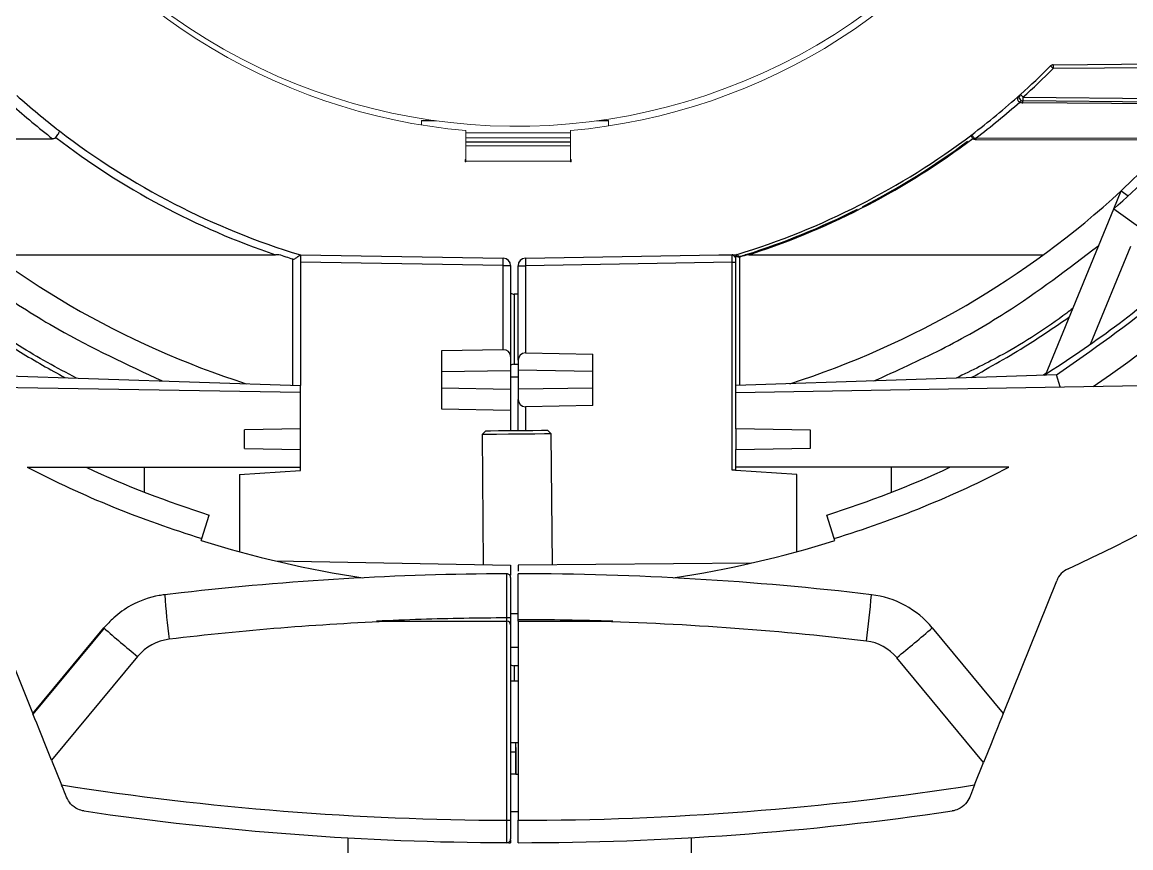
# Model space of a CAD drawing. Extents: x 12.3 to 108.7, y 1.1 to 80.4.
# Drawn here: x 46.417 to 49.386, y 29.176 to 31.386 of the extents above; entities that cross this region are included whole.
import ezdxf

# ---------------------------------------------------------------- set-up
doc = ezdxf.new("R2010")
doc.units = 0
doc.header["$MEASUREMENT"] = 0
doc.linetypes.add('SLD-Solid', pattern=[0])
doc.layers.add('OBJECT', color=7, linetype='CONTINUOUS')

msp = doc.modelspace()

# ---------------------------------------------------------------- linework, layer by layer
at = {"layer": 'OBJECT'}
for p, q in [((49.1777, 31.2719), (49.6663, 31.2761)), ((49.6588, 31.2661), (49.1777, 31.2619)), ((49.0971, 31.1852), (49.5925, 31.1809)), ((49.5817, 31.171), (49.0971, 31.1752)), ((49.5777, 31.166), (49.0971, 31.1702)), ((45.9941, 31.0728), (46.4987, 31.074)), ((48.9717, 31.0764), (49.4983, 31.0751)), ((49.4934, 31.0701), (48.9717, 31.0714)), ((49.3401, 30.886), (49.3601, 30.9344)), ((49.3601, 30.9344), (49.3791, 30.9211)), ((49.157, 30.4411), (49.3401, 30.886)), ((49.3401, 30.886), (49.4191, 30.8298)), ((49.2778, 30.5242), (49.3859, 30.7869)), ((46.3382, 30.7635), (47.0954, 30.7635)), ((47.1046, 30.7635), (47.0954, 30.7635)), ((47.1621, 30.7635), (47.1621, 30.7637)), ((47.1621, 30.7637), (47.7054, 30.7543)), ((47.1621, 30.7635), (47.1621, 30.7632)), ((47.1621, 30.7632), (47.1621, 30.4132)), ((47.7647, 30.7539), (48.2826, 30.763)), ((48.3281, 30.7635), (48.3304, 30.7636)), ((48.3281, 30.7595), (48.3281, 30.7595)), ((48.3281, 30.4132), (48.3281, 30.7595)), ((48.338, 30.7573), (48.338, 30.4136)), ((48.3628, 30.7635), (49.152, 30.7635)), ((47.1422, 30.414), (47.1422, 30.7514)), ((47.7052, 30.7343), (47.1621, 30.7437)), ((47.7052, 30.5092), (47.7052, 30.7343)), ((47.7052, 30.7343), (47.7251, 30.7343)), ((47.7251, 30.7343), (47.7251, 30.4912)), ((47.7451, 30.7339), (47.7649, 30.7339)), ((47.7451, 30.481), (47.7451, 30.7339)), ((48.3182, 30.7436), (47.7649, 30.7339)), ((47.7649, 30.7339), (47.7649, 30.5005)), ((48.3182, 30.7436), (48.3281, 30.7436)), ((48.3182, 30.1869), (48.3182, 30.7436)), ((47.7451, 30.6577), (47.7347, 30.6578)), ((47.7347, 30.6578), (47.7347, 30.4702)), ((47.7052, 30.5092), (47.5401, 30.5066)), ((47.5401, 30.5066), (47.5401, 30.3507)), ((47.7251, 30.4912), (47.7251, 30.4537)), ((47.7649, 30.5005), (47.9451, 30.4977)), ((47.9451, 30.3596), (47.9451, 30.4977)), ((47.7347, 30.4702), (47.7451, 30.4704)), ((47.7451, 30.481), (47.7451, 30.4541)), ((46.3033, 30.4421), (47.1621, 30.4132)), ((46.3033, 30.4421), (47.1621, 30.4133)), ((47.5401, 30.4505), (47.7251, 30.4537)), ((47.7251, 30.4537), (47.7251, 30.4035)), ((47.7251, 30.437), (47.7451, 30.4369)), ((47.9451, 30.4506), (47.7451, 30.4541)), ((47.7451, 30.4541), (47.7451, 30.4032)), ((49.1868, 30.4421), (48.3281, 30.4132)), ((49.1587, 30.4452), (49.152, 30.4409)), ((49.197, 30.4095), (49.1868, 30.4421)), ((47.1621, 30.3944), (46.0749, 30.4133)), ((47.1621, 30.4133), (47.1621, 30.4132)), ((47.1621, 30.3944), (47.1621, 30.4132)), ((47.5401, 30.4068), (47.7251, 30.4035)), ((47.7251, 30.4035), (47.7251, 30.3478)), ((47.9451, 30.4067), (47.7451, 30.4032)), ((47.7451, 30.4032), (47.7451, 30.3762)), ((48.3281, 30.3944), (49.4153, 30.4133)), ((48.3281, 30.3944), (48.3281, 30.4132)), ((47.1621, 30.2974), (47.1621, 30.3944)), ((47.7451, 30.2929), (47.7451, 30.3762)), ((48.3281, 30.297), (48.3281, 30.3944)), ((47.5401, 30.3507), (47.7251, 30.3478)), ((47.7251, 30.3478), (47.7251, 30.2928)), ((47.9451, 30.3596), (47.7649, 30.3567)), ((47.7649, 30.3567), (47.7649, 30.2931)), ((47.1621, 30.2974), (47.0121, 30.2947)), ((47.0121, 30.2448), (47.0121, 30.2947)), ((47.1621, 30.2422), (47.1621, 30.2974)), ((47.6588, 30.2922), (47.6489, 30.2821)), ((47.6489, 30.2821), (47.6519, 29.934)), ((47.8339, 30.2837), (47.8238, 30.2936)), ((47.8369, 29.9332), (47.8339, 30.2837)), ((48.5281, 30.2935), (48.3281, 30.297)), ((48.3281, 30.297), (48.3281, 30.2418)), ((48.5281, 30.2453), (48.5281, 30.2935)), ((47.0121, 30.2448), (47.1621, 30.2422)), ((47.1621, 30.1944), (47.1621, 30.2422)), ((48.3281, 30.2418), (48.5281, 30.2453)), ((48.3281, 30.1944), (48.3281, 30.2418)), ((46.4308, 30.1944), (47.1621, 30.1944)), ((46.7451, 30.1276), (46.7451, 30.1944)), ((47.1621, 30.1862), (47.1621, 30.1944)), ((49.0594, 30.1944), (48.3281, 30.1944)), ((48.3281, 30.1862), (48.3281, 30.1944)), ((48.7451, 30.1276), (48.7451, 30.1944)), ((46.9991, 30.1754), (47.1621, 30.1862)), ((46.9991, 30.1754), (46.9991, 29.9683)), ((48.4911, 30.1754), (48.3281, 30.1862)), ((48.4911, 29.9683), (48.4911, 30.1754)), ((46.8983, 30.0037), (46.9181, 30.0666)), ((48.5918, 30.0037), (48.572, 30.0666)), ((46.8966, 29.9984), (46.8983, 30.0037)), ((48.5935, 29.9984), (48.5918, 30.0037)), ((47.0952, 29.9437), (47.7251, 29.9327)), ((47.7251, 29.9327), (47.7251, 29.9055)), ((48.3695, 29.9378), (47.7451, 29.9324)), ((47.7451, 29.9324), (47.7451, 29.9163)), ((46.3028, 29.8907), (46.4449, 29.5372)), ((49.0449, 29.5364), (49.1874, 29.8907)), ((46.8432, 29.8584), (46.7988, 29.8532)), ((47.3662, 29.7823), (47.4103, 29.7823)), ((47.4103, 29.7823), (47.7149, 29.7823)), ((47.7149, 29.7823), (47.7149, 29.7913)), ((47.7149, 29.2494), (47.7149, 29.7823)), ((47.7149, 29.7823), (47.7151, 29.7823)), ((47.7251, 29.8027), (47.7451, 29.8029)), ((47.7251, 29.7912), (47.7251, 29.7723)), ((47.7451, 29.7823), (47.7451, 29.7864)), ((47.7451, 29.7823), (47.9248, 29.7823)), ((47.7451, 29.7823), (47.7451, 29.2494)), ((47.9248, 29.7823), (47.9989, 29.7823)), ((46.4458, 29.5351), (46.6359, 29.7645)), ((46.6366, 29.7639), (46.4461, 29.5339)), ((47.7251, 29.7723), (47.7251, 29.2494)), ((48.8543, 29.7645), (49.0444, 29.5351)), ((46.7262, 29.6879), (46.496, 29.4102)), ((47.7251, 29.7127), (47.7451, 29.7129)), ((47.7451, 29.663), (47.7347, 29.6632)), ((47.7347, 29.6632), (47.7347, 29.6214)), ((48.9917, 29.4041), (48.7591, 29.6847)), ((47.7451, 29.6214), (47.7251, 29.6214)), ((46.4461, 29.5344), (46.4463, 29.5337)), ((47.7251, 29.4574), (47.7451, 29.4574)), ((47.7385, 29.4574), (47.7387, 29.4329)), ((47.7394, 29.3729), (47.7387, 29.4574)), ((46.496, 29.4102), (46.5227, 29.3439)), ((48.9675, 29.344), (48.9917, 29.4041)), ((47.7394, 29.3729), (47.7394, 29.3729)), ((47.7394, 29.3729), (47.7451, 29.3729)), ((47.7251, 29.2731), (47.7451, 29.2729)), ((47.7149, 29.2494), (47.7251, 29.2494)), ((47.2893, 29.2024), (47.2893, 29.1619)), ((47.7251, 29.1966), (47.7251, 29.1894)), ((48.2093, 29.1619), (48.2093, 29.2028))]:
    msp.add_line(p, q, dxfattribs=at)
at = {"layer": 'OBJECT', "linetype": 'SLD-Solid', "lineweight": 15}
for p, q in [((47.4868, 31.1219), (47.4868, 31.1228)), ((47.4868, 31.1108), (47.4868, 31.1219)), ((47.4868, 31.1219), (47.5269, 31.1219)), ((47.9555, 31.1219), (47.9868, 31.1219)), ((47.9868, 31.1219), (47.9868, 31.1228)), ((47.9868, 31.1082), (47.9868, 31.1219)), ((47.6053, 31.0188), (47.6053, 31.0959)), ((47.6053, 31.09), (47.8853, 31.09)), ((47.8853, 31.0959), (47.8853, 31.0188)), ((47.9868, 31.1088), (47.9868, 31.1082)), ((47.6053, 31.0768), (47.8853, 31.0768)), ((47.6053, 31.0661), (47.8853, 31.0661)), ((47.8853, 31.0548), (47.6053, 31.0548)), ((47.6053, 31.0188), (47.6035, 31.0188)), ((47.6035, 31.0188), (47.6035, 31.012)), ((47.6035, 31.0155), (47.6053, 31.0155)), ((47.6035, 31.012), (47.6053, 31.012)), ((47.6053, 31.0138), (47.6053, 31.0188)), ((47.6053, 31.012), (47.6053, 31.0138)), ((47.8853, 31.0138), (47.6053, 31.0138)), ((47.8871, 31.0188), (47.8853, 31.0188)), ((47.8853, 31.0188), (47.8853, 31.0138)), ((47.8853, 31.0155), (47.8871, 31.0155)), ((47.8853, 31.0138), (47.8853, 31.012)), ((47.8853, 31.012), (47.8871, 31.012)), ((47.8871, 31.012), (47.8871, 31.0188))]:
    msp.add_line(p, q, dxfattribs=at)
at = {"layer": 'OBJECT', "flags": 128}
for points in [[(49.0883, 31.1724), (49.0889, 31.1734), (49.0896, 31.1742), (49.0903, 31.175), (49.0909, 31.1756), (49.0914, 31.176), (49.0919, 31.1763), (49.0923, 31.1764), (49.0927, 31.1763)], [(48.2826, 30.763), (48.2865, 30.763), (48.2984, 30.7632), (48.3181, 30.7634)], [(47.6869, 30.2824), (47.6624, 30.2822), (47.65, 30.2821), (47.6489, 30.2821)], [(47.6588, 30.2922), (47.6598, 30.2922), (47.6709, 30.2923), (47.6927, 30.2925)], [(47.8339, 30.2837), (47.8313, 30.2837), (47.8161, 30.2836), (47.7895, 30.2833), (47.7557, 30.283), (47.7196, 30.2827), (47.6869, 30.2824)], [(47.6927, 30.2925), (47.7219, 30.2927), (47.754, 30.293), (47.7843, 30.2933), (47.8079, 30.2935), (47.8215, 30.2936), (47.8238, 30.2936)], [(48.3281, 30.1862), (48.3279, 30.1862), (48.3273, 30.1863), (48.3264, 30.1863), (48.3252, 30.1864), (48.3237, 30.1865), (48.322, 30.1866), (48.3201, 30.1868), (48.3182, 30.1869)], [(46.636, 29.7643), (46.6364, 29.764), (46.6366, 29.7639)], [(46.496, 29.4102), (46.4868, 29.433), (46.478, 29.4549), (46.4698, 29.4754), (46.4624, 29.4936), (46.4562, 29.5091), (46.4513, 29.5213), (46.4479, 29.5298), (46.4461, 29.5344)], [(49.0444, 29.5351), (49.0434, 29.5326), (49.0404, 29.5252), (49.0355, 29.5131), (49.029, 29.4968), (49.021, 29.477), (49.0119, 29.4543), (49.002, 29.4297), (48.9917, 29.4041)], [(47.7251, 29.4327), (47.726, 29.4327), (47.7302, 29.4328), (47.7345, 29.4328), (47.7387, 29.4329)], [(47.7394, 29.3729), (47.7359, 29.3728), (47.7325, 29.3728), (47.729, 29.3728), (47.7256, 29.3727), (47.7251, 29.3727)]]:
    msp.add_lwpolyline(points, dxfattribs=at)
at = {"layer": 'OBJECT'}
for centre, radius, start, end in [((47.7451, 32.6894), 2.757, 92.0733, 235.7196), ((47.7451, 32.6894), 2.7541, 92.0733, 235.8116), ((47.7451, 32.6894), 2.75, 304.0581, 90), ((47.6085, 33.4478), 3.875, 294.5425, 327.6669), ((47.7451, 32.6894), 2.0125, 311.9527, 315.1054), ((47.745, 32.6894), 2.0225, 311.9527, 315.1054), ((49.1778, 31.2619), 0.01, 90.5, 135.1054), ((49.4605, 31.5492), 0.4031, 224.0444, 225.457), ((49.4634, 31.2669), 0.2857, 178.9972, 181.0028), ((47.7451, 32.6894), 2.4076, 311.492, 323.8819), ((47.7451, 32.6894), 2.0125, 228.1568, 232.3846), ((47.7451, 32.6894), 2.0125, 307.1228, 311.9527), ((47.745, 32.6844), 2.0225, 307.3394, 311.6181), ((49.0971, 31.1852), 0.01, 131.9527, 269.5), ((49.0972, 31.1902), 0.02, 243.3157, 269.5), ((49.3792, 31.4422), 0.3816, 220.8328, 222.3257), ((49.3827, 31.1802), 0.2857, 178.9971, 181.0029), ((48.9086, 31.1727), 0.1885, 359.24, 0.76), ((47.7452, 32.6794), 2.0325, 228.1568, 232.1714), ((47.7451, 32.6894), 2.0125, 232.3846, 253.1606), ((47.7451, 32.6894), 2.0125, 286.9449, 307.1228), ((47.7452, 32.6894), 2.0325, 232.4812, 251.3545), ((47.745, 32.6894), 2.0225, 288.1046, 307.0267), ((47.7449, 32.6894), 2.02, 297.1631, 306.5811), ((47.9046, 32.4757), 1.7558, 307.0661, 307.1736), ((47.9513, 31.0739), 1.0204, 359.8596, 0.1404), ((47.7451, 32.6894), 2.385, 227.3785, 252.2345), ((47.7451, 32.6894), 2.385, 287.7655, 312.6215), ((47.7449, 32.6894), 2.02, 287.5814, 296.7354), ((48.3331, 30.7595), 0.005, 106.9603, 180.0366), ((48.3331, 30.7595), 0.005, 106.9448, 180), ((48.8838, 30.9248), 0.5709, 196.9178, 197.0623), ((47.745, 32.6894), 2.0225, 287.7868, 288.1046), ((47.1324, 30.7493), 0.5731, 358.5003, 0.4997), ((47.7051, 30.7343), 0.02, 0, 89), ((47.7651, 30.7339), 0.02, 91, 180), ((48.3378, 30.7489), 0.5731, 179.5003, 181.4997), ((47.7351, 30.6778), 0.02, 240, 269), ((47.7351, 30.4502), 0.02, 91, 120), ((47.7451, 32.6894), 2.75, 245.1311, 252.5), ((47.7451, 32.6894), 2.75, 287.5, 294.8689), ((47.7451, 32.6894), 2.8215, 252.5, 261.5355), ((47.7451, 32.6894), 2.8215, 278.4645, 287.5), ((47.7451, 21.9094), 8, 90.21513, 96.47327), ((47.7151, 29.8993), 0.01, 0, 90.2151), ((47.7451, 21.9094), 8, 83.20693, 90), ((49.243, 29.8683), 0.06, 114.5425, 158.095), ((48.6206, 29.9787), 1.8261, 183.9431, 187.7005), ((45.1042, 30.1862), 3.6026, 352.7109, 354.697), ((48.6618, 29.605), 0.25, 39.6538, 83.2069), ((47.743, 21.9094), 7.88, 92.41987, 96.79307), ((47.7151, 29.7723), 0.01, 0, 90), ((47.7462, 21.9094), 7.875, 83.20693, 88.69998), ((48.6591, 32.0618), 3.0613, 228.6346, 230.8459), ((45.2343, 33.9858), 5.5609, 309.3354, 310.6147), ((46.8263, 29.605), 0.13, 96.7931, 140.3462), ((48.6629, 29.605), 0.125, 39.6538, 83.2069), ((47.7351, 29.6832), 0.02, 240, 269), ((47.744, 37.1894), 7.94, 261.15144, 269.78981), ((47.7456, 37.1894), 7.94, 269.99622, 278.85264), ((47.7451, 37.1894), 8, 261.64584, 269.78487), ((47.7451, 37.1894), 8, 270, 278.35416), ((47.7151, 29.1994), 0.01, 269.7849, 0), ((47.7451, 37.1894), 8, 269.78487, 269.85676)]:
    msp.add_arc(centre, radius, start, end, dxfattribs=at)
at = {"layer": 'OBJECT', "linetype": 'SLD-Solid', "lineweight": 15}
for centre, radius, start, end in [((47.7451, 32.6898), 1.6, 275.0263, 25.1192), ((47.7451, 32.6898), 1.6, 154.994, 264.9867), ((47.7412, 32.7025), 1.595, 174.9058, 0)]:
    msp.add_arc(centre, radius, start, end, dxfattribs=at)
at = {"layer": 'OBJECT'}
for centre, major_axis, ratio, start_param, end_param in [((47.7694, 32.6894), (2.8088, 0), 0.999963, 5.338459, 7.862637), ((47.7208, 32.6894), (2.8088, 0), 0.999963, 1.597715, 4.086319), ((48.3181, 30.7436), (0.0002, 0.02), 0.00436, 4.712655, 6.142646), ((47.7051, 30.4907), (0.0198, 0.0031), 0.920047, 6.138787, 7.700857), ((47.7651, 30.4805), (-0.0142, 0.0144), 0.975618, 5.500343, 7.062412), ((47.7651, 30.3767), (0.0142, 0.0144), 0.975618, 2.362365, 3.924435), ((47.7208, 32.6894), (2.8088, 0), 0.999963, 4.235222, 4.415222), ((47.7694, 32.6894), (2.8088, 0), 0.999963, 5.009556, 5.189556), ((46.9037, 29.8996), (4.3308, 5.2296), 0.017668, 1.611298, 1.65531)]:
    msp.add_ellipse(centre, major_axis=major_axis, ratio=ratio, start_param=start_param, end_param=end_param, dxfattribs=at)
for points, knots in [([(49.1539, 30.441), (49.2176, 30.483), (49.3472, 30.5685), (49.5278, 30.7205), (49.6865, 30.8761), (49.8229, 31.0352), (49.9407, 31.1946), (50.0109, 31.3103), (50.0466, 31.3692)], [0, 0, 0, 0, 0.175978, 0.357825, 0.543511, 0.687993, 0.840984, 1, 1, 1, 1]), ([(49.1868, 30.4421), (49.2824, 30.5087), (49.4744, 30.6426), (49.7118, 30.8744), (49.9131, 31.1192), (50.0167, 31.2891), (50.0699, 31.3764)], [0, 0, 0, 0, 0.268973, 0.540334, 0.76398, 1, 1, 1, 1]), ([(49.3601, 30.9344), (49.4178, 30.9903), (49.5229, 31.092), (49.6129, 31.2071), (49.6535, 31.2589)], [0, 0, 0, 0, 0.549716, 1, 1, 1, 1]), ([(49.0883, 31.1724), (49.0875, 31.1726), (49.0866, 31.173), (49.0853, 31.1739), (49.0845, 31.1748), (49.0836, 31.1766), (49.0831, 31.179), (49.0836, 31.1826), (49.0853, 31.1866), (49.0877, 31.19), (49.0897, 31.192), (49.0904, 31.1926), (49.0905, 31.1927)], [0, 0, 0, 0, 0.090832, 0.116987, 0.196668, 0.23025, 0.347558, 0.486047, 0.659665, 0.876645, 0.992829, 1, 1, 1, 1]), ([(46.5074, 31.0773), (46.5087, 31.0791), (46.5114, 31.0826), (46.5145, 31.0877), (46.5166, 31.0918), (46.5172, 31.0943), (46.517, 31.095), (46.5167, 31.0952), (46.5167, 31.0952)], [0, 0, 0, 0, 0.211549, 0.423051, 0.635909, 0.851707, 0.990237, 1, 1, 1, 1]), ([(48.9629, 31.0747), (48.9623, 31.0756), (48.961, 31.0774), (48.9597, 31.0802), (48.959, 31.0825), (48.9591, 31.084), (48.9594, 31.0845), (48.9597, 31.0847), (48.9597, 31.0847)], [0, 0, 0, 0, 0.207516, 0.416773, 0.630139, 0.848977, 0.989993, 1, 1, 1, 1]), ([(48.9597, 31.0847), (48.9597, 31.0847), (48.9597, 31.0847), (48.9598, 31.0845), (48.9604, 31.0836), (48.9618, 31.0817), (48.9635, 31.0794), (48.9649, 31.0776), (48.9655, 31.0767)], [0, 0, 0, 0, 0.0100065, 0.1510152, 0.369862, 0.5832346, 0.7924923, 1, 1, 1, 1]), ([(46.5074, 31.0773), (46.5068, 31.0767), (46.5055, 31.0753), (46.5024, 31.0742), (46.5, 31.0741), (46.4987, 31.074)], [0, 0, 0, 0, 0.2580058, 0.5842586, 1, 1, 1, 1]), ([(48.9717, 31.0714), (48.9705, 31.0714), (48.968, 31.0715), (48.9648, 31.0727), (48.9634, 31.0741), (48.9629, 31.0747)], [0, 0, 0, 0, 0.378623, 0.761025, 1, 1, 1, 1]), ([(48.9655, 31.0767), (48.9657, 31.0765), (48.966, 31.0762), (48.9666, 31.0759), (48.9676, 31.0757), (48.9694, 31.0758), (48.9708, 31.0761), (48.9717, 31.0764)], [0, 0, 0, 0, 0.0974067, 0.1865406, 0.3209391, 0.560316, 1, 1, 1, 1]), ([(46.1903, 30.7881), (46.2417, 30.748), (46.345, 30.6676), (46.5437, 30.5413), (46.6977, 30.4696), (46.7923, 30.4257)], [0, 0, 0, 0, 0.277613, 0.55686, 1, 1, 1, 1]), ([(48.6979, 30.4257), (48.7584, 30.4529), (48.8791, 30.5073), (49.0837, 30.6239), (49.2181, 30.726), (49.2999, 30.7881)], [0, 0, 0, 0, 0.282299, 0.563403, 1, 1, 1, 1]), ([(47.1422, 30.7514), (47.1361, 30.7533), (47.1235, 30.7573), (47.111, 30.7614), (47.1046, 30.7635)], [0, 0, 0, 0, 0.486835, 1, 1, 1, 1]), ([(47.1422, 30.7514), (47.1426, 30.7513), (47.1435, 30.7512), (47.146, 30.752), (47.1502, 30.7547), (47.1555, 30.7584), (47.1597, 30.7615), (47.1618, 30.7629), (47.162, 30.7631), (47.1621, 30.7632)], [0, 0, 0, 0, 0.0331654, 0.0773626, 0.2261852, 0.4967315, 0.7025564, 0.8774654, 1, 1, 1, 1]), ([(48.3181, 30.7634), (48.3183, 30.7634), (48.3194, 30.7634), (48.3216, 30.7635), (48.3245, 30.7635), (48.3266, 30.7635), (48.3279, 30.7635), (48.3279, 30.7635), (48.328, 30.7635), (48.328, 30.7635), (48.328, 30.7635), (48.3281, 30.7635), (48.3281, 30.7635), (48.3281, 30.7635), (48.3281, 30.7635), (48.3281, 30.7635)], [0, 0, 0, 0, 0.067213, 0.283566, 0.63793, 0.968439, 0.978492, 0.984455, 0.990391, 0.992429, 0.994482, 0.995878, 0.997277, 0.999198, 1, 1, 1, 1]), ([(48.3183, 30.7634), (48.3182, 30.7634), (48.3182, 30.7634), (48.3181, 30.7634), (48.3181, 30.7634)], [0, 0, 0, 0, 0.501961, 1, 1, 1, 1]), ([(48.3281, 30.7536), (48.3279, 30.7541), (48.3274, 30.7556), (48.3246, 30.7587), (48.3223, 30.7612), (48.3209, 30.7624), (48.32, 30.7629), (48.3194, 30.7632), (48.3189, 30.7633), (48.3186, 30.7634), (48.3183, 30.7634), (48.3183, 30.7634)], [0, 0, 0, 0, 0.172574, 0.492491, 0.689164, 0.813093, 0.890435, 0.937089, 0.964935, 0.99299, 1, 1, 1, 1]), ([(48.338, 30.7573), (48.3377, 30.7572), (48.3371, 30.7572), (48.336, 30.7572), (48.3341, 30.7576), (48.3318, 30.7583), (48.3298, 30.7589), (48.3284, 30.7594), (48.3282, 30.7594), (48.3281, 30.7595)], [0, 0, 0, 0, 0.046963, 0.122406, 0.216307, 0.439289, 0.629611, 0.81214, 1, 1, 1, 1]), ([(48.3316, 30.7642), (48.3317, 30.7642), (48.3318, 30.764), (48.3327, 30.763), (48.3339, 30.7615), (48.3353, 30.76), (48.3364, 30.759), (48.3369, 30.7587), (48.3372, 30.7586), (48.3374, 30.7586), (48.3375, 30.7586), (48.3376, 30.7586)], [0, 0, 0, 0, 0.208791, 0.409344, 0.614315, 0.839786, 0.920728, 0.951322, 0.972712, 0.992507, 1, 1, 1, 1]), ([(48.3376, 30.7586), (48.3407, 30.7596), (48.346, 30.7612), (48.3513, 30.7629), (48.3533, 30.7635)], [0, 0, 0, 0, 0.605457, 1, 1, 1, 1]), ([(48.3581, 30.7635), (48.3546, 30.7624), (48.3479, 30.7603), (48.3412, 30.7582), (48.338, 30.7573)], [0, 0, 0, 0, 0.525131, 1, 1, 1, 1]), ([(48.3628, 30.7635), (48.3606, 30.7635), (48.3574, 30.7635), (48.3542, 30.7635), (48.3533, 30.7635)], [0, 0, 0, 0, 0.7089681, 1, 1, 1, 1]), ([(46.5623, 30.4334), (46.5105, 30.4608), (46.4032, 30.5176), (46.3062, 30.5906), (46.256, 30.6284)], [0, 0, 0, 0, 0.482931, 1, 1, 1, 1]), ([(49.2305, 30.6197), (49.2252, 30.6156), (49.1658, 30.5702), (49.0633, 30.5038), (48.96, 30.4536), (48.9179, 30.4331)], [0, 0, 0, 0, 0.05574, 0.614859, 1, 1, 1, 1]), ([(46.2689, 30.597), (46.3162, 30.5649), (46.4015, 30.5068), (46.4916, 30.4567), (46.5318, 30.4344)], [0, 0, 0, 0, 0.554427, 1, 1, 1, 1]), ([(48.9584, 30.4344), (49.0093, 30.4629), (49.0992, 30.5133), (49.1843, 30.5717), (49.2212, 30.597)], [0, 0, 0, 0, 0.565539, 1, 1, 1, 1]), ([(47.7149, 29.7913), (47.7149, 29.7995), (47.7149, 29.8211), (47.7149, 29.8541), (47.7149, 29.8848), (47.715, 29.9034), (47.715, 29.909), (47.715, 29.9093), (47.715, 29.9093)], [0, 0, 0, 0, 0.131936, 0.348803, 0.565699, 0.782621, 0.959562, 1, 1, 1, 1]), ([(47.7251, 29.8993), (47.7251, 29.8981), (47.7251, 29.8957), (47.7251, 29.8767), (47.7251, 29.8488), (47.7251, 29.8184), (47.7251, 29.7987), (47.7251, 29.7912)], [0, 0, 0, 0, 0.2171237, 0.4342449, 0.6513461, 0.8684154, 1, 1, 1, 1]), ([(47.7451, 29.7864), (47.7451, 29.8004), (47.7451, 29.8285), (47.7451, 29.8656), (47.7451, 29.8933), (47.7451, 29.9075), (47.7451, 29.9088), (47.7451, 29.9094)], [0, 0, 0, 0, 0.216921, 0.433844, 0.650767, 0.867699, 1, 1, 1, 1]), ([(46.7988, 29.8532), (46.7938, 29.8525), (46.7624, 29.8481), (46.7139, 29.8304), (46.6657, 29.797), (46.6445, 29.7736), (46.636, 29.7643)], [0, 0, 0, 0, 0.079687, 0.501866, 0.800812, 1, 1, 1, 1]), ([(47.7149, 29.7913), (47.6383, 29.7905), (47.522, 29.7892), (47.4058, 29.7841), (47.3662, 29.7823)], [0, 0, 0, 0, 0.658729, 1, 1, 1, 1]), ([(47.7251, 29.7912), (47.7251, 29.7912), (47.725, 29.7912), (47.7247, 29.7912), (47.7236, 29.7913), (47.7213, 29.7913), (47.7183, 29.7913), (47.716, 29.7913), (47.7149, 29.7913)], [0, 0, 0, 0, 0.0603802, 0.150884, 0.3631476, 0.5754385, 0.7877112, 1, 1, 1, 1]), ([(47.9989, 29.7823), (47.9155, 29.7844), (47.8309, 29.7864), (47.7463, 29.7864), (47.7451, 29.7864)], [0, 0, 0, 0, 0.985074, 1, 1, 1, 1]), ([(47.7387, 29.4329), (47.7388, 29.4261), (47.7389, 29.4126), (47.7391, 29.3946), (47.7392, 29.3811), (47.7393, 29.3739), (47.7393, 29.3731), (47.7394, 29.3729)], [0, 0, 0, 0, 0.214565, 0.429209, 0.64387, 0.858566, 1, 1, 1, 1]), ([(46.5358, 29.3112), (46.5322, 29.3203), (46.5279, 29.3309), (46.5234, 29.3421), (46.5227, 29.3439)], [0, 0, 0, 0, 0.8465334, 1, 1, 1, 1]), ([(48.9675, 29.344), (48.9637, 29.3344), (48.9591, 29.323), (48.955, 29.3128), (48.9544, 29.3112)], [0, 0, 0, 0, 0.8414566, 1, 1, 1, 1]), ([(46.5827, 29.2743), (46.5827, 29.2743), (46.5771, 29.2751), (46.5643, 29.279), (46.547, 29.2904), (46.5392, 29.3049), (46.5358, 29.3112)], [0, 0, 0, 0, 0.003827, 0.294526, 0.692404, 1, 1, 1, 1]), ([(48.9544, 29.3112), (48.9509, 29.3049), (48.9431, 29.2904), (48.9259, 29.279), (48.913, 29.2751), (48.9075, 29.2743), (48.9074, 29.2743)], [0, 0, 0, 0, 0.307483, 0.706596, 0.996184, 1, 1, 1, 1]), ([(47.715, 29.1894), (47.715, 29.1897), (47.715, 29.1904), (47.7149, 29.1976), (47.7149, 29.2112), (47.7149, 29.2292), (47.7149, 29.2427), (47.7149, 29.2494)], [0, 0, 0, 0, 0.141321, 0.356011, 0.570678, 0.785335, 1, 1, 1, 1]), ([(47.7251, 29.2494), (47.7251, 29.2438), (47.7251, 29.2326), (47.7251, 29.2176), (47.7251, 29.2063), (47.7251, 29.2003), (47.7251, 29.1997), (47.7251, 29.1994)], [0, 0, 0, 0, 0.214659, 0.429317, 0.643972, 0.858665, 1, 1, 1, 1]), ([(47.7451, 29.1894), (47.7451, 29.19), (47.7451, 29.1914), (47.7451, 29.2017), (47.7451, 29.2169), (47.7451, 29.2338), (47.7451, 29.2449), (47.7451, 29.2494)], [0, 0, 0, 0, 0.2147068, 0.4294076, 0.6441073, 0.8588001, 1, 1, 1, 1])]:
    msp.add_open_spline(points, degree=3, knots=knots, dxfattribs=at)
at = {"layer": 'OBJECT', "linetype": 'SLD-Solid', "lineweight": 15}
for points in [[(47.5204, 31.1228), (47.4868, 31.1228)], [(47.9868, 31.1228), (47.962, 31.1228)], [(47.6053, 31.0646), (47.8853, 31.0646)]]:
    msp.add_open_spline(points, degree=1, dxfattribs=at)

doc.saveas('drawing.dxf')
